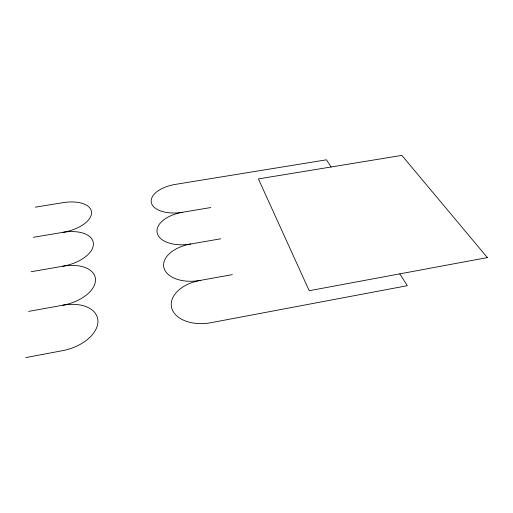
<?xml version="1.0" encoding="UTF-8"?>
<svg xmlns="http://www.w3.org/2000/svg" width="513" height="513" viewBox="0 0 513 513"><rect width="100%" height="100%" fill="white"/><g stroke="black" fill="none" stroke-linecap="round" stroke-linejoin="round"><path stroke-width="0.77" d="M25.65 357.619L62.708 350.635A36.378 22.085 -16.9 0 0 97.945 321.439A36.378 22.085 -16.9 0 0 62.836 305.216L28.606 311.397M220.808 238.782L190.74 244.002A31.838 18.724 -7.7 0 0 163.942 267.799A31.838 18.724 -7.7 0 0 200.096 280.438L232.318 274.622M31.146 271.73L62.945 266.202A31.197 16.589 -13.7 0 0 93.398 244.079A31.197 16.589 -13.7 0 0 63.041 232.331L33.351 237.314M331.077 166.994L326.467 159.812L175.433 184.379A27.875 14.319 -7.6 0 0 151.412 202.885A27.875 14.319 -7.6 0 0 182.59 212.267L210.772 207.541M35.282 207.175L63.131 202.648A29.138 14.569 -12.6 0 1 91.558 212.786A29.138 14.569 -12.6 0 1 63.041 232.331M399.749 273.871L407.341 285.683L210.946 322.703A34.275 21.732 -7.8 0 1 171.663 307.813A34.275 21.732 -7.8 0 1 200.096 280.438M190.74 244.002A29.728 16.301 -7.7 0 1 157.254 233.159A29.728 16.301 -7.7 0 1 182.59 212.267M62.945 266.202A33.576 19.045 -15 0 1 95.508 279.938A33.576 19.045 -15 0 1 62.836 305.216M487.35 257.577L309.211 290.717L258.411 178.915L401.859 155.381L487.35 257.577"/></g></svg>
